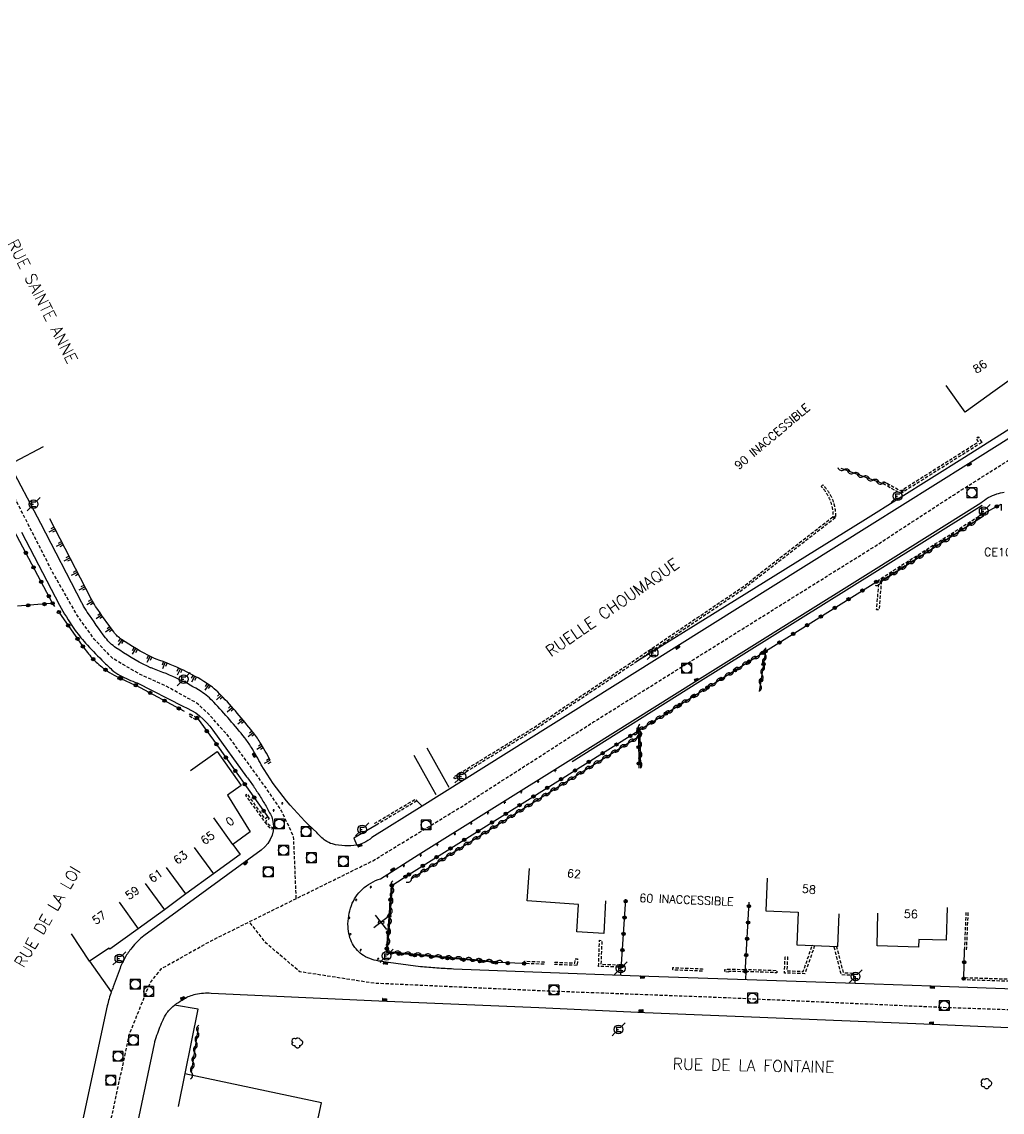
# Model space of a CAD drawing. Header units: millimetres. Extents: x 159999 to 161001, y 122000 to 123000.
# Drawn here: x 160207.2 to 160357.3, y 122552.6 to 122719.6 of the extents above; entities that cross this region are included whole.
import ezdxf
from ezdxf.enums import TextEntityAlignment as Align

# ---------------------------------------------------------------- set-up
doc = ezdxf.new("R2010")
doc.units = ezdxf.units.MM
doc.linetypes.add('DASHED', pattern=[0.75, 0.5, -0.25])
doc.layers.get('0').update_dxf_attribs({"linetype": 'CONTINUOUS'})
for name, color, linetype in [('W0001', 6, 'DASHED'), ('W0008', 7, 'CONTINUOUS'), ('W0017', 7, 'CONTINUOUS'), ('W0100', 7, 'CONTINUOUS'), ('W0112', 1, 'DASHED'), ('W0211', 2, 'CONTINUOUS'), ('W0300', 7, 'CONTINUOUS'), ('W0310', 3, 'CONTINUOUS'), ('W0322', 7, 'CONTINUOUS'), ('W0330', 7, 'CONTINUOUS'), ('W0400', 7, 'CONTINUOUS'), ('W0420', 7, 'CONTINUOUS'), ('W0471', 7, 'CONTINUOUS'), ('W0989', 7, 'CONTINUOUS'), ('W0991', 7, 'CONTINUOUS'), ('W1102', 7, 'CONTINUOUS')]:
    doc.layers.add(name, color=color, linetype=linetype)
doc.styles.get("Standard").update_dxf_attribs({"font": 'romans.shx', "width": 0.85})

# ---------------------------------------------------------------- blocks, each defined once
blk = doc.blocks.new('T471')
for p, q in [((-0.333334, 0.333334), (-0.333334, -0.333334)), ((-0.333334, 0.333334), (0.333334, 0.333334)), ((-0.333334, 0), (0, 0)), ((0.500001, 0.500001), (1.000002, 1.000002)), ((-0.500001, -0.500001), (-1.000002, -1.000002)), ((-0.333334, -0.333334), (0.333334, -0.333334))]:
    blk.add_line(p, q)
blk.add_ellipse((0, 0), major_axis=(0.471405, 0.471405), ratio=1, start_param=5.4977871438, end_param=11.780972451)
blk = doc.blocks.new('T400')
for p, q in [((-0.15, 0.3), (0.15, 0.3)), ((-0.15, -0.25), (-0.15, 0.3)), ((-0.15, 0.15), (0.15, 0.15)), ((-0.15, 0), (0.15, 0)), ((0.15, 0.3), (0.15, -0.25)), ((-0.15, -0.15), (0.15, -0.15)), ((-0.15, -0.25), (-0.15, -0.3)), ((-0.15, -0.3), (0.15, -0.3)), ((0.15, -0.3), (0.15, -0.25))]:
    blk.add_line(p, q)
blk = doc.blocks.new('T300')
for p, q in [((-0.8, 0.51), (-0.86, 0.34)), ((-0.86, 0.34), (-0.86, 0.17)), ((-0.86, 0.17), (-0.74, 0.06)), ((-0.69, 0.63), (-0.8, 0.51)), ((-0.8, -0.06), (-0.74, 0.06)), ((-0.74, 0.06), (-0.69, 0.11)), ((-0.57, 0.69), (-0.69, 0.63)), ((-0.46, 0.69), (-0.57, 0.69)), ((-0.29, 0.63), (-0.46, 0.69)), ((-0.29, 0.63), (-0.17, 0.74)), ((-0.23, 0.57), (-0.29, 0.63)), ((-0.17, 0.74), (-0.06, 0.8)), ((-0.06, 0.8), (0.06, 0.8)), ((0.06, 0.8), (0.23, 0.74)), ((0.23, 0.74), (0.34, 0.63)), ((0.34, 0.63), (0.4, 0.51)), ((0.46, 0.46), (0.34, 0.46)), ((0.4, 0.51), (0.4, 0.46)), ((0.57, 0.4), (0.46, 0.46)), ((0.57, 0.4), (0.69, 0.29)), ((0.69, 0.29), (0.74, 0.17)), ((0.74, 0.06), (0.69, -0.17)), ((0.74, 0.17), (0.74, 0.06)), ((-0.8, -0.17), (-0.8, -0.06)), ((-0.8, -0.23), (-0.8, -0.17)), ((-0.74, -0.34), (-0.8, -0.23)), ((-0.69, -0.4), (-0.74, -0.34)), ((-0.51, -0.46), (-0.69, -0.4)), ((-0.4, -0.46), (-0.51, -0.46)), ((-0.4, -0.46), (-0.34, -0.46)), ((-0.34, -0.46), (-0.34, -0.4)), ((-0.34, -0.51), (-0.34, -0.46)), ((-0.29, -0.63), (-0.34, -0.51)), ((-0.17, -0.74), (-0.29, -0.63)), ((-0.06, -0.8), (-0.17, -0.74)), ((0.06, -0.8), (-0.06, -0.8)), ((0.17, -0.74), (0.06, -0.8)), ((0.23, -0.69), (0.17, -0.74)), ((0.29, -0.46), (0.23, -0.46)), ((0.29, -0.63), (0.23, -0.69)), ((0.46, -0.4), (0.29, -0.46)), ((0.34, -0.51), (0.29, -0.63)), ((0.34, -0.51), (0.34, -0.46)), ((0.57, -0.34), (0.46, -0.4)), ((0.63, -0.29), (0.57, -0.34)), ((0.69, -0.17), (0.63, -0.29))]:
    blk.add_line(p, q)
blk = doc.blocks.new('T420')
for p, q in [((0.75, 0.75), (-0.75, 0.75)), ((-0.75, 0.75), (-0.75, -0.75)), ((0.75, 0.75), (0.75, -0.75)), ((0.75, -0.75), (-0.75, -0.75))]:
    blk.add_line(p, q)
blk.add_ellipse((0, 0), major_axis=(-0.53, 0.53), ratio=1, start_param=3.926991, end_param=10.210176)
blk = doc.blocks.new('t322o')
at = {"color": 0, "linetype": 'Continuous'}
for radius in [0.25, 0.15]:
    blk.add_circle((0, 0), radius, dxfattribs=at)
blk = doc.blocks.new('t991o')
at = {"color": 0, "linetype": 'Continuous'}
for p, q in [((-1, 1), (1, -1)), ((-1, -1), (1, 1))]:
    blk.add_line(p, q, dxfattribs=at)
blk = doc.blocks.new('t310o')
at = {"color": 0, "linetype": 'Continuous'}
for centre, start, end in [((-0.5, 0.38), 216.8699, 323.1304), ((0.5, -0.37), 36.8699, 143.1303)]:
    blk.add_arc(centre, 0.625, start, end, dxfattribs=at)
blk = doc.blocks.new('t211o')
at = {"color": 0, "linetype": 'Continuous'}
for p, q in [((-0.29, 0.5), (-0.29, 0)), ((0, 1), (0, 0)), ((0.29, 0.5), (0.29, 0))]:
    blk.add_line(p, q, dxfattribs=at)
blk = doc.blocks.new('t330o')
at = {"color": 0, "linetype": 'Continuous'}
for p, q in [((0.25, -0.25), (-0.25, 0.25)), ((-0.25, -0.25), (0.25, 0.25)), ((-0.25, 0.25), (-0.25, -0.25)), ((0.25, 0.25), (-0.25, 0.25)), ((0.25, -0.25), (0.25, 0.25)), ((-0.25, -0.25), (0.25, -0.25)), ((-0.25, -0.25), (-0.25, -0.25))]:
    blk.add_line(p, q, dxfattribs=at)

msp = doc.modelspace()

# ---------------------------------------------------------------- linework, layer by layer
at = {"layer": 'W0001', "flags": 128}
for points in [[(160249.22, 122585.33), (160248.81, 122594.8), (160246.96, 122598.76), (160244.69, 122602.12), (160238.78, 122610.25), (160236, 122613.36), (160234.06, 122615.21), (160228.84, 122618.07), (160225.22, 122619.67), (160221.09, 122622.11), (160218.32, 122624.97), (160215.62, 122628.75), (160211.9, 122635.3), (160204.57, 122649.68), (160201.8, 122655.14), (160197.06, 122661.67), (160190.58, 122673.87), (160185.36, 122685.22), (160176.16, 122700.67), (160170.52, 122711.27), (160166.55, 122719.83), (160163.09, 122727.57), (160159.3, 122736.14), (160156.19, 122742.33), (160153.66, 122747.88), (160152.31, 122754.78), (160151.83, 122756.78), (160150.17, 122764.87), (160147.35, 122780.91), (160144.83, 122794.91), (160143.48, 122803.49), (160141.95, 122812.29), (160140.11, 122825.15), (160139.62, 122829.32), (160138.51, 122835.44), (160136.3, 122849.27), (160135.75, 122854.23), (160135.93, 122861.26), (160136.12, 122866.4), (160135.69, 122873.38), (160135.2, 122877.61), (160134.09, 122888.99), (160133.6, 122894.56), (160132.86, 122898.72), (160131.39, 122903.62), (160128.93, 122909.98), (160125.99, 122914.93), (160122.43, 122920.26), (160117.82, 122927.89), (160115.25, 122933.83), (160113.29, 122940.08), (160112.49, 122944.49), (160111.87, 122949.43), (160111.14, 122956.41), (160109.91, 122962.84), (160108.87, 122966.82), (160107.83, 122969.46), (160101.63, 122979.8), (160099.17, 122985.12), (160102.54, 122991.93), (160106.11, 122997.22), (160099.21, 123000)], [(160186.21, 122391.11), (160189.64, 122406.93), (160196.47, 122438.19), (160202.12, 122464.91), (160204.99, 122478.52), (160209.03, 122497.2), (160214.5, 122521.58), (160218.03, 122538.48), (160223.7, 122564.63), (160226.81, 122572.37), (160228.59, 122574.6), (160236.08, 122578.81), (160248.46, 122584.95), (160260.92, 122591.09), (160274.77, 122599.54), (160294.81, 122612.41), (160337.56, 122639.1), (160349.86, 122647.11), (160364.14, 122656.14), (160374.09, 122662.07), (160381.83, 122667.04), (160389.98, 122674.63), (160395.92, 122682.09), (160399.09, 122687.74), (160404.76, 122697.5), (160407.94, 122703.09)], [(160409.52, 122566.68), (160384.23, 122567.58), (160359.01, 122568.24), (160347.95, 122568.63), (160313.45, 122570.17), (160286.29, 122571.19), (160261.21, 122572.33), (160249.76, 122574.1), (160244.62, 122578.47), (160242.02, 122581.76)]]:
    msp.add_lwpolyline(points, dxfattribs=at)
at = {"layer": 'W0008', "flags": 128}
for points in [[(160375.64, 122666.67), (160352.18, 122651.88), (160337.03, 122642.39), (160307.52, 122623.91), (160268.52, 122599.49), (160260.81, 122594.65, -0.051862), (160259.54, 122593.84, -0.071991), (160258.51, 122593.5, -0.055928), (160256.66, 122593.38, -0.054126), (160254.77, 122593.68, -0.088141), (160253.66, 122594.2, -0.062282), (160252.38, 122595.41, -0.075621), (160243.86, 122605.79, 0.017037), (160242.34, 122608.47, 0.029881), (160241.33, 122609.92, 0.021608), (160236.6, 122615.37, 0.060978), (160234.63, 122617.01, 0.030907), (160231.27, 122618.88, 0.027496), (160227.27, 122620.53, 0.015581), (160226.98, 122620.63, -0.047164), (160226.88, 122620.66), (160226.41, 122620.9, -0.033286), (160221.59, 122623.72, -0.085734), (160220.01, 122625.24, -0.008539), (160217.21, 122629.2, -0.028825), (160216.47, 122630.44, -0.004262), (160216.43, 122630.51, 0.002929), (160216.37, 122630.62), (160210.08, 122642.77), (160205.05, 122652.34)], [(160378.8, 122570.72), (160346.47, 122571.9), (160334.84, 122572.29), (160301.72, 122573.44), (160285.45, 122574.06), (160273.29, 122574.52, -0.007357), (160270.76, 122574.66, -0.007357), (160268.24, 122574.88, -0.00882), (160265.22, 122575.25, -0.00882), (160262.22, 122575.71, -0.115467), (160259.53, 122576.59, -0.134492), (160257.85, 122578.37, -0.115443), (160257.14, 122581.01, -0.095961), (160257.66, 122584.24, -0.12008), (160259.33, 122586.72, -0.109891), (160262.14, 122588.35), (160267.91, 122592.02), (160291.29, 122606.62), (160310.54, 122618.73), (160337.63, 122635.61), (160354.04, 122645.91, -0.047914), (160355.21, 122646.72, -0.047914), (160356.51, 122647.29, -0.039909), (160357.66, 122647.56, -0.039909)], [(160207.12, 122641.44), (160212.94, 122630.25, 0.024399), (160215.15, 122626.68, 0.035548), (160216.95, 122624.44, 0.008709), (160219.42, 122621.85, 0.014376), (160220.99, 122620.35, 0.062411), (160222.23, 122619.49, 0.02976), (160224.84, 122618.34), (160231.84, 122614.78, -0.149721), (160236.42, 122611.13), (160241.61, 122603.98, -0.010469), (160242.65, 122602.53, -0.010469), (160243.63, 122601.03, -0.01078), (160244.58, 122599.45, -0.010864), (160245.46, 122597.82, -0.33157), (160243.86, 122592.75), (160225.87, 122579.59, 0.027652), (160224.89, 122578.73, 0.027652), (160224.02, 122577.76, 0.037793), (160223, 122576.29, 0.037793), (160222.22, 122574.68), (160221.18, 122571.8, 0.005825), (160221.03, 122571.42, 0.005825), (160220.89, 122571.03, 0.015768), (160220.55, 122569.98, 0.015768), (160220.27, 122568.9), (160214.34, 122541.26)], [(160223.42, 122543.7), (160227.49, 122563.09, -0.005627), (160227.67, 122563.74, -0.011685), (160227.77, 122564.06, -0.01435), (160228.71, 122566.53, -0.037046), (160229.17, 122567.45, -0.049451), (160229.66, 122568.11, -0.032329), (160230.55, 122568.98, -0.029904), (160230.87, 122569.22, -0.008523), (160232.03, 122569.96, -0.0851), (160233.79, 122570.66, -0.066283), (160236.2, 122570.85), (160261.88, 122569.65), (160286.36, 122568.61), (160302.58, 122567.89), (160346.59, 122566.06), (160383.98, 122564.45), (160409.17, 122563.3)]]:
    msp.add_lwpolyline(points, format="xyb", dxfattribs=at)
for points in [[(160291.47, 122606.32), (160310.73, 122618.43), (160337.83, 122635.29), (160354.25, 122645.59)], [(160275.95, 122511.35), (160272.81, 122511.41), (160261.79, 122511.39), (160252.79, 122523.79), (160252.68, 122524.28), (160256.4, 122525.43), (160255.18, 122531.57), (160253.92, 122537.91), (160254.11, 122540.15), (160254.88, 122543.39), (160251.18, 122544.93), (160252.03, 122549.1), (160253.1, 122554.03), (160232.16, 122558.46)]]:
    msp.add_lwpolyline(points, dxfattribs=at)
at = {"layer": 'W0017', "flags": 128}
msp.add_lwpolyline([(160404.36, 122705.09), (160396.2, 122690.91), (160395.72, 122690, -0.01546), (160393.14, 122685.53, -0.031914), (160391.76, 122683.58, -0.010706), (160385.04, 122675.65, -0.036854), (160382.99, 122673.65, -0.011917), (160379.3, 122670.7, -0.013019), (160375.81, 122668.17, -0.007299), (160375.66, 122668.08, -0.001975), (160375.01, 122667.66), (160351.56, 122652.87), (160336.4, 122643.38), (160301.14, 122621.46)], format="xyb", dxfattribs=at)
for points in [[(160272.65, 122602.31), (160271.7, 122603.98), (160269.25, 122608.33)], [(160270.65, 122601.18), (160269.71, 122602.85), (160267.25, 122607.21)], [(160268.52, 122599.49), (160267.68, 122600.27)], [(160261.44, 122596.55), (160258.05, 122594.54), (160258.51, 122593.5)], [(160217.57, 122575.73), (160220.89, 122571.03)], [(160298.92, 122574.47), (160298.88, 122573.55)], [(160318.06, 122574.13), (160318.02, 122572.93)], [(160334.84, 122572.29), (160334.88, 122573.39)], [(160231.2, 122553.47), (160234.17, 122568.37), (160230.55, 122568.98)]]:
    msp.add_lwpolyline(points, dxfattribs=at)
at = {"layer": 'W0100', "flags": 128}
for points in [[(160210.43, 122654.49), (160206.01, 122652.15), (160200.7, 122662.19), (160199.01, 122664.95), (160197.13, 122669.06), (160201.7, 122670.83)], [(160358.49, 122670.86), (160361.4, 122666.79), (160355.92, 122662.89), (160351.85, 122659.98), (160351.64, 122659.83), (160348.73, 122663.9)], [(160233.03, 122604.91), (160237.09, 122607.82), (160240.8, 122602.64), (160238.69, 122601.13), (160242.14, 122595.52), (160239.49, 122593.62), (160240.61, 122592.05), (160236.53, 122589.09), (160232.3, 122586.02), (160229.02, 122583.59), (160225.02, 122580.7), (160220.66, 122577.54), (160220.54, 122577.7), (160217.57, 122575.73), (160214.81, 122579.9)], [(160296.59, 122584.97), (160296.3, 122579.98), (160292.21, 122580.22), (160292.46, 122584.41), (160284.58, 122584.95), (160284.92, 122589.94)], [(160321.33, 122588.42), (160321.12, 122583.43), (160326.07, 122583.22), (160325.87, 122578.23), (160332.16, 122577.97), (160332.37, 122582.96)], [(160348.91, 122583.93), (160348.74, 122578.93), (160344.58, 122579.07), (160344.52, 122577.87), (160338.16, 122578.06), (160338.31, 122583.06)]]:
    msp.add_lwpolyline(points, dxfattribs=at)
msp.add_lwpolyline([(160262.64, 122581.79), (160262.6, 122581.48), (160261.83, 122581.57), (160261.87, 122581.89)], close=True, dxfattribs=at)
at = {"layer": 'W0112', "flags": 128}
for points in [[(160354.2, 122655.16), (160341.8, 122647.35), (160339.01, 122648.89), (160339.18, 122649.2), (160341.79, 122647.76), (160353.71, 122655.27), (160353.37, 122655.82), (160353.67, 122656.01)], [(160331.77, 122643.63), (160317.7, 122632.68), (160307.48, 122625.78), (160301.14, 122621.46), (160285.78, 122611.21), (160273.52, 122603.65), (160273.34, 122603.95), (160285.59, 122611.5), (160300.94, 122621.76), (160307.28, 122626.08), (160317.49, 122632.96), (160331.56, 122643.91)], [(160338.83, 122633.96), (160338.46, 122629.53), (160338.1, 122629.56), (160338.49, 122634.17), (160354.29, 122644.21), (160354.48, 122643.91)], [(160232.95, 122613.61), (160234.02, 122612.98), (160233.84, 122612.67), (160232.77, 122613.31)], [(160267.68, 122600.27), (160261.44, 122596.55), (160261.26, 122596.85), (160267.5, 122600.57)], [(160382.79, 122574.84), (160382.73, 122574.63), (160379.8, 122572.01), (160379.63, 122571.94), (160351.46, 122572.87), (160351.48, 122573.22), (160379.56, 122572.3), (160379.61, 122572.32), (160382.42, 122574.83), (160382.44, 122574.9), (160383.15, 122588.95), (160383.51, 122588.93)], [(160351.62, 122578.21), (160351.83, 122583.2), (160352.08, 122583.19), (160351.86, 122578.2), (160351.83, 122577.42), (160351.58, 122577.43)], [(160295.51, 122574.93), (160295.67, 122578.93), (160296.02, 122578.91), (160295.88, 122575.27), (160299.07, 122575.14), (160299.05, 122574.79)], [(160284.14, 122575.36), (160284.15, 122575.72), (160287.18, 122575.63), (160287.17, 122575.27)], [(160292.24, 122575.07), (160288.81, 122575.21), (160288.82, 122575.57), (160291.9, 122575.44), (160291.92, 122576.08), (160292.28, 122576.07)], [(160306.89, 122574.38), (160306.9, 122574.74), (160311.44, 122574.56), (160311.42, 122574.2)], [(160315.4, 122574.16), (160315.39, 122574.06), (160314.83, 122574.08), (160314.84, 122574.43), (160315.05, 122574.42), (160315.05, 122574.53), (160317.96, 122574.45), (160317.95, 122574.09)], [(160318.06, 122574.13), (160318.07, 122574.49), (160322.83, 122574.3), (160322.81, 122573.95)]]:
    msp.add_lwpolyline(points, close=True, dxfattribs=at)
for points in [[(160329.59, 122648.44), (160329.84, 122648.69, -0.06199), (160330.84, 122647.42, -0.06199), (160331.51, 122645.94, -0.044281), (160331.75, 122644.8, -0.044281), (160331.79, 122643.64), (160331.43, 122643.66, 0.044281), (160331.4, 122644.76, 0.044281), (160331.17, 122645.83, 0.06199), (160330.54, 122647.23, 0.06199)], [(160289.01, 122604.86, 0.977486), (160288.81, 122604.9, 1.023033)], [(160286.37, 122603.19, 0.977486), (160286.18, 122603.24, 1.023033)], [(160283.79, 122601.59, 0.977486), (160283.59, 122601.63, 1.023033)], [(160247.18, 122599.86, 0.977486), (160246.99, 122599.9, 1.023033)], [(160281.25, 122599.99, 0.977486), (160281.06, 122600.03, 1.023033)], [(160245.85, 122598.8, 0.977486), (160245.66, 122598.85, 1.023033)], [(160278.69, 122598.37, 0.977486), (160278.49, 122598.42, 1.023033)], [(160276.13, 122596.79, 0.977486), (160275.94, 122596.83, 1.023033)], [(160273.61, 122595.18, 0.977486), (160273.42, 122595.22, 1.023033)], [(160270.93, 122593.52, 0.977486), (160270.74, 122593.57, 1.023033)], [(160268.39, 122591.89, 0.977486), (160268.2, 122591.94, 1.023033)], [(160265.8, 122590.3, 0.977486), (160265.61, 122590.34, 1.023033)], [(160263.26, 122588.68, 0.977486), (160263.07, 122588.73, 1.023033)], [(160260.73, 122587.03, 0.977486), (160260.54, 122587.07, 1.023033)], [(160258.5, 122585.08, 0.977486), (160258.31, 122585.12, 1.023033)], [(160257.41, 122582.31, 0.977486), (160257.22, 122582.36, 1.023033)], [(160257.61, 122579.82, 0.977486), (160257.41, 122579.86, 1.023033)], [(160259.2, 122577.39, 0.977486), (160259, 122577.43, 1.023033)], [(160261.88, 122576.03, 0.977486), (160261.68, 122576.07, 1.023033)]]:
    msp.add_lwpolyline(points, format="xyb", close=True, dxfattribs=at)
for points in [[(160244.86, 122597.84), (160244.45, 122597.55), (160241.74, 122601.32), (160241.45, 122601.11), (160244.37, 122597.05), (160244.82, 122596.5), (160245.48, 122595.97), (160245.61, 122596.13), (160244.97, 122596.64), (160244.54, 122597.17), (160245.07, 122597.55)], [(160328.61, 122578.11), (160327.12, 122573.8), (160323.98, 122573.91), (160324.1, 122576.4), (160324.46, 122576.38), (160324.35, 122574.25), (160326.87, 122574.16), (160328.27, 122578.22)], [(160331.93, 122578.07), (160332.98, 122573.97), (160334.6, 122573.91), (160334.59, 122573.56), (160332.7, 122573.62), (160331.58, 122577.99)]]:
    msp.add_lwpolyline(points, dxfattribs=at)
at = {"layer": 'W0211', "flags": 128}
msp.add_lwpolyline([(160245.22, 122606.51, 0.017037), (160243.65, 122609.28, 0.029881), (160242.53, 122610.87, 0.021608), (160237.72, 122616.43, 0.060978), (160235.46, 122618.31, 0.030907), (160231.93, 122620.27, 0.027496), (160227.78, 122621.99, 0.011829), (160227.49, 122622.08), (160227.1, 122622.27, -0.033286), (160222.45, 122624.99, -0.085734), (160221.26, 122626.15, -0.008539), (160218.48, 122630.07, -0.028825), (160217.83, 122631.15, -0.004262), (160217.8, 122631.2, 0.002929), (160217.74, 122631.33), (160211.45, 122643.47)], format="xyb", dxfattribs=at)
at = {"layer": 'W0310', "flags": 128}
for points in [[(160339.01, 122648.89), (160332.66, 122651.16)], [(160338.71, 122633.83), (160354.48, 122643.91)], [(160266.88, 122588.37), (160302, 122610.35)], [(160301.83, 122611), (160301.84, 122610.3), (160301.92, 122605.3)], [(160279.85, 122575.64), (160263.18, 122577.17), (160263.95, 122587.25)], [(160233.18, 122558.67), (160234.23, 122565.57)]]:
    msp.add_lwpolyline(points, dxfattribs=at)
at = {"layer": 'W0322', "flags": 128}
for points in [[(160354.29, 122644.21), (160357.17, 122645.71), (160357.18, 122644.74)], [(160205.47, 122642.67), (160211.9, 122630.52), (160211.52, 122630.49), (160206.54, 122630.08)], [(160321.09, 122623.2), (160338.4, 122634.03)], [(160211.9, 122630.52), (160212.19, 122630.06)], [(160212.86, 122629.2), (160216.54, 122623.93)], [(160301.6, 122611), (160321.09, 122623.2), (160320.13, 122617.04)], [(160222.35, 122619), (160224.52, 122618.02)], [(160224.64, 122617.99), (160232.05, 122614)], [(160234.02, 122612.98), (160236.55, 122609.56), (160245.07, 122597.55)], [(160266.47, 122589.01), (160301.6, 122611)], [(160301.6, 122611), (160301.61, 122610.3), (160301.69, 122605.3)], [(160263.84, 122587.32), (160266.47, 122589.01)], [(160279.83, 122575.5), (160263.03, 122577.03), (160263.81, 122587.26)], [(160299.01, 122574.92), (160299.03, 122575.26), (160299.69, 122585.24)], [(160318.01, 122574.16), (160318.04, 122574.75), (160318.57, 122584.74)], [(160351.47, 122573.06), (160351.58, 122577.43)], [(160284.11, 122575.36), (160279.83, 122575.5)]]:
    msp.add_lwpolyline(points, dxfattribs=at)
msp.add_lwpolyline([(160216.54, 122623.93, 0.039893), (160217.97, 122622.15, 0.039893), (160219.66, 122620.62, 0.027573), (160220.96, 122619.74, 0.027573), (160222.35, 122619)], format="xyb", dxfattribs=at)
at = {"layer": 'W1102'}
for p, q in [((160239.49, 122593.62), (160236.57, 122597.68)), ((160233.59, 122593.13), (160236.53, 122589.09)), ((160232.3, 122586.02), (160229.34, 122590.05)), ((160226.07, 122587.62), (160229.02, 122583.59)), ((160222.09, 122584.75), (160225.02, 122580.7))]:
    msp.add_line(p, q, dxfattribs=at)

# ---------------------------------------------------------------- block references
at = {"layer": 'W0211'}
for p, rotation in [((160212.24, 122641.95), 117.383105049343), ((160213.39, 122639.73), 117.383105049343), ((160214.54, 122637.51), 117.383105049343), ((160215.69, 122635.29), 117.383105049343), ((160216.84, 122633.07), 117.383105049343), ((160217.99, 122630.86), 119.4584287305047), ((160219.38, 122628.77), 124.9345271986252), ((160220.82, 122626.74), 125.9525566707783), ((160222.53, 122624.94), 145.9928507680677), ((160224.65, 122623.6), 149.5287170788495), ((160226.84, 122622.4), 153.0645833896312), ((160229.16, 122621.48), 158.6481788300148), ((160231.46, 122620.49), 155.1424961674123), ((160233.69, 122619.36), 150.942588098935), ((160235.82, 122618.06), 145.2531926161309), ((160237.71, 122616.44), 133.4163216111351), ((160239.4, 122614.6), 131.6923605432369), ((160241.04, 122612.7), 130.0093576482116), ((160242.62, 122610.77), 127.9423235380787), ((160244.01, 122608.69), 120.7263125482597), ((160245.22, 122606.51), 117.6666132893081)]:
    msp.add_blockref('t211o', p, dxfattribs=dict(at, rotation=rotation))
at = {"layer": 'W0300'}
for p in [(160249.41, 122563.21), (160354.95, 122556.95)]:
    msp.add_blockref('T300', p, dxfattribs=at)
at = {"layer": 'W0310'}
for p, rotation in [((160333.11, 122651), 160.3750850692861), ((160334.58, 122650.47), 160.3750850692861), ((160336.06, 122649.95), 160.3750850692861), ((160337.53, 122649.42), 160.3750850692861), ((160339.01, 122648.89), 160.3750850692861), ((160353.24, 122643.07), 32.44286952062021), ((160350.6, 122641.39), 32.44286952062021), ((160351.92, 122642.23), 32.44286952062021), ((160347.96, 122639.71), 32.44286952062021), ((160349.28, 122640.55), 32.44286952062021), ((160345.31, 122638.03), 32.44286952062021), ((160346.63, 122638.87), 32.44286952062021), ((160342.67, 122636.35), 32.44286952062021), ((160343.99, 122637.19), 32.44286952062021), ((160340.03, 122634.67), 32.44286952062021), ((160341.35, 122635.51), 32.44286952062021), ((160338.71, 122633.83), 32.44286952062021), ((160320.18, 122622.63), 32.04899155331217), ((160321.02, 122622.72), 261.1514960331278), ((160317.52, 122620.97), 32.04899155331217), ((160318.85, 122621.8), 32.04899155331217), ((160320.77, 122621.17), 261.1514960331278), ((160314.87, 122619.31), 32.04899155331217), ((160316.2, 122620.14), 32.04899155331217), ((160320.53, 122619.62), 261.1514960331278), ((160312.22, 122617.64), 32.04899155331217), ((160313.54, 122618.48), 32.04899155331217), ((160320.29, 122618.07), 261.1514960331278), ((160309.56, 122615.98), 32.04899155331217), ((160310.89, 122616.81), 32.04899155331217), ((160306.91, 122614.32), 32.04899155331217), ((160308.23, 122615.15), 32.04899155331217), ((160304.25, 122612.66), 32.04899155331217), ((160305.58, 122613.49), 32.04899155331217), ((160301.6, 122611), 32.04899155331217), ((160301.83, 122611), 270.8906280229469), ((160302.92, 122611.83), 32.04899155331217), ((160301.39, 122609.97), 32.04035214141997), ((160301.85, 122609.43), 270.8906280228026), ((160298.73, 122608.3), 32.04035214141997), ((160300.06, 122609.14), 32.04035214141997), ((160301.88, 122607.87), 270.8906280228026), ((160296.08, 122606.64), 32.04035214141997), ((160297.41, 122607.47), 32.04035214141997), ((160301.9, 122606.3), 270.8906280228026), ((160293.42, 122604.98), 32.04035214141997), ((160294.75, 122605.81), 32.04035214141997), ((160290.77, 122603.32), 32.04035214141997), ((160292.1, 122604.15), 32.04035214141997), ((160288.11, 122601.66), 32.04035214141997), ((160289.44, 122602.49), 32.04035214141997), ((160285.46, 122600), 32.04035214141997), ((160286.79, 122600.83), 32.04035214141997), ((160282.8, 122598.34), 32.04035214141997), ((160284.13, 122599.17), 32.04035214141997), ((160280.15, 122596.67), 32.04035214141997), ((160281.48, 122597.5), 32.04035214141997), ((160277.49, 122595.01), 32.04035214141997), ((160278.82, 122595.84), 32.04035214141997), ((160274.84, 122593.35), 32.04035214141997), ((160276.17, 122594.18), 32.04035214141997), ((160272.18, 122591.69), 32.04035214141997), ((160273.51, 122592.52), 32.04035214141997), ((160268.2, 122589.2), 32.04035214141997), ((160269.53, 122590.03), 32.04035214141997), ((160270.86, 122590.86), 32.04035214141997), ((160266.88, 122588.37), 32.04035214141997), ((160263.94, 122587.03), 85.63550289061797), ((160263.82, 122585.46), 85.63550289061797), ((160263.58, 122582.34), 85.63550289061797), ((160263.7, 122583.9), 85.63550289061797), ((160263.46, 122580.78), 85.63550289061797), ((160263.34, 122579.22), 85.63550289061797), ((160263.22, 122577.66), 85.63550289061797), ((160264.25, 122577.07), 174.7769863285703), ((160265.81, 122576.92), 174.7769863285703), ((160267.37, 122576.78), 174.7769863285703), ((160268.93, 122576.64), 174.7769863285703), ((160270.49, 122576.5), 174.7769863285703), ((160272.05, 122576.35), 174.7769863285703), ((160273.61, 122576.21), 174.7769863285703), ((160275.17, 122576.07), 174.7769863285703), ((160276.73, 122575.93), 174.7769863285703), ((160278.29, 122575.78), 174.7769863285703), ((160279.85, 122575.64), 174.7769863285703), ((160234.13, 122564.87), 81.3044382753055), ((160233.89, 122563.32), 81.3044382753055), ((160233.65, 122561.77), 81.3044382753055), ((160233.42, 122560.22), 81.3044382753055), ((160233.18, 122558.67), 81.3044382753055)]:
    msp.add_blockref('t310o', p, dxfattribs=dict(at, rotation=rotation))
at = {"layer": 'W0322'}
for p, rotation in [((160356.5, 122645.37), 27.53324966104718), ((160354.29, 122644.21), 27.53324966104718), ((160207.81, 122638.25), 297.8936359085985), ((160208.98, 122636.04), 297.8936359085985), ((160210.15, 122633.83), 297.8936359085985), ((160338.05, 122633.81), 32.01962303171831), ((160211.32, 122631.62), 297.8936359085985), ((160335.93, 122632.48), 32.01962303171831), ((160208.16, 122630.22), 184.6663216187514), ((160210.65, 122630.42), 184.6663216187514), ((160211.91, 122630.53), 301.7636960789432), ((160331.69, 122629.83), 32.01962303171831), ((160333.81, 122631.15), 32.01962303171831), ((160212.86, 122629.2), 304.9068181245391), ((160329.57, 122628.5), 32.01962303171831), ((160214.29, 122627.15), 304.9068181245391), ((160327.45, 122627.18), 32.01962303171831), ((160215.72, 122625.1), 304.9068181245391), ((160325.33, 122625.85), 32.01962303171831), ((160216.54, 122623.93), 304.2476989060227), ((160321.09, 122623.2), 32.01962303171831), ((160323.21, 122624.53), 32.01962303171831), ((160218.12, 122621.99), 314.2612293950652), ((160318.55, 122621.61), 32.04899155331217), ((160320.67, 122622.94), 32.04899155331217), ((160220.01, 122620.36), 324.2747598693522), ((160316.43, 122620.28), 32.04899155331217), ((160320.78, 122621.22), 261.1514960331278), ((160222.16, 122619.09), 334.2882903541873), ((160222.35, 122619), 335.7551522019093), ((160224.64, 122617.99), 331.7081711728457), ((160314.31, 122618.96), 32.04899155331217), ((160320.4, 122618.75), 261.1514960331278), ((160226.84, 122616.81), 331.7081711728457), ((160312.19, 122617.63), 32.04899155331217), ((160229.04, 122615.62), 331.7081711728457), ((160307.95, 122614.98), 32.04899155331217), ((160310.07, 122616.3), 32.04899155331217), ((160231.24, 122614.44), 331.7081711728457), ((160234.02, 122612.98), 306.4978967342857), ((160305.83, 122613.65), 32.04899155331217), ((160303.72, 122612.32), 32.04899155331217), ((160235.51, 122610.97), 306.4978967342857), ((160300.38, 122610.23), 32.04035214141997), ((160301.6, 122611), 32.04899155331217), ((160301.6, 122611), 270.8906280229469), ((160236.98, 122608.95), 305.3524553405357), ((160298.26, 122608.91), 32.04035214141997), ((160301.64, 122608.5), 270.8906280228026), ((160238.43, 122606.91), 305.3524553405357), ((160296.14, 122607.58), 32.04035214141997), ((160239.88, 122604.87), 305.3524553405357), ((160291.9, 122604.93), 32.04035214141997), ((160294.02, 122606.25), 32.04035214141997), ((160301.67, 122606), 270.8906280228026), ((160289.78, 122603.6), 32.04035214141997), ((160241.32, 122602.83), 305.3524553405357), ((160287.66, 122602.28), 32.04035214141997), ((160242.77, 122600.79), 305.3524553405357), ((160283.42, 122599.62), 32.04035214141997), ((160285.54, 122600.95), 32.04035214141997), ((160244.22, 122598.75), 305.3524553405357), ((160281.3, 122598.3), 32.04035214141997), ((160279.19, 122596.97), 32.04035214141997), ((160277.07, 122595.64), 32.04035214141997), ((160272.83, 122592.99), 32.04035214141997), ((160274.95, 122594.32), 32.04035214141997), ((160270.71, 122591.67), 32.04035214141997), ((160268.59, 122590.34), 32.04035214141997), ((160265.94, 122588.67), 32.73103765366886), ((160266.47, 122589.01), 32.04035214141997), ((160263.84, 122587.32), 32.73103765366886), ((160263.64, 122585.13), 85.63550289065434), ((160299.66, 122584.9), 86.24581178949283), ((160318.54, 122584.15), 86.92506459951741), ((160263.45, 122582.64), 85.63550289065434), ((160299.5, 122582.41), 86.24581178949283), ((160318.41, 122581.65), 86.92506459951741), ((160263.26, 122580.15), 85.63550289065434), ((160299.34, 122579.91), 86.24581178949283), ((160318.27, 122579.16), 86.92506459951741), ((160263.07, 122577.65), 85.63550289065434), ((160264.9, 122576.86), 174.7769863285513), ((160267.39, 122576.63), 174.7769863285513), ((160269.88, 122576.41), 174.7769863285513), ((160299.17, 122577.42), 86.24581178949283), ((160318.14, 122576.66), 86.92506459951741), ((160272.36, 122576.18), 174.7769863285513), ((160274.85, 122575.95), 174.7769863285513), ((160277.34, 122575.72), 174.7769863285513), ((160279.83, 122575.5), 174.7769863285513), ((160281.61, 122575.44), 178.2045401466183), ((160284.11, 122575.36), 178.2045401466183), ((160299.01, 122574.92), 86.2458117895286), ((160351.52, 122575.56), 88.04562951036351), ((160318.01, 122574.16), 86.9250645994465), ((160351.43, 122573.07), 88.04562951036351)]:
    msp.add_blockref('t322o', p, dxfattribs=dict(at, rotation=rotation))
at = {"layer": 'W0330'}
msp.add_blockref('t330o', (160301.64, 122611.14), dxfattribs=at)
at = {"layer": 'W0400'}
for p, rotation in [((160352.31, 122651.81), 119.0701777578711), ((160307.61, 122623.79), 302.8762161327394), ((160310.51, 122618.83), 294.7381646149991), ((160242.76, 122607.27), 206.4118380346271), ((160258.92, 122593.46), 287.5392799914571), ((160241.45, 122590.79), 318.8808351345493), ((160263.96, 122589.73), 300.3530703557666), ((160262.86, 122575.43), 261.6350455354221), ((160302.23, 122573.27), 267.4625131078644), ((160346.65, 122571.72), 89.25945897388253), ((160231.81, 122570.07), 292.9208755020722), ((160262.73, 122569.83), 265.0935337333136), ((160302.04, 122568.1), 90.1234536888696), ((160346.53, 122566.23), 91.23809451592686)]:
    msp.add_blockref('T400', p, dxfattribs=dict(at, rotation=rotation))
at = {"layer": 'W0420'}
for p in [(160352.68, 122647.46), (160308.99, 122620.59), (160246.63, 122596.75), (160269.07, 122596.59), (160250.72, 122595.55), (160247.26, 122592.71), (160251.51, 122591.56), (160256.41, 122591), (160244.92, 122589.39), (160224.55, 122572.18), (160226.6, 122571.09), (160288.67, 122571.3), (160319.1, 122570.06), (160348.45, 122568.91), (160224.26, 122563.62), (160221.9, 122561.15), (160220.78, 122557.49)]:
    msp.add_blockref('T420', p, dxfattribs=at)
at = {"layer": 'W0471'}
for p in [(160208.99, 122645.72), (160341.32, 122646.96), (160354.5, 122644.65), (160303.95, 122622.94), (160231.97, 122618.92), (160274.51, 122604.02), (160259.31, 122595.91), (160222.12, 122576.14), (160263.04, 122576.54), (160298.9, 122574.62), (160334.88, 122573.39), (160298.58, 122565.28)]:
    msp.add_blockref('T471', p, dxfattribs=at)
at = {"layer": 'W0991', "extrusion": (0, 0, -1), "rotation": 7.175759709200253}
msp.add_blockref('t991o', (-160262.23, 122581.68), dxfattribs=at)

# ---------------------------------------------------------------- texts
at = {"layer": 'W0989'}
for s, rotation, p in [('RUE SAINTE ANNE', 296.5305, (160210.37, 122676.78)), ('RUELLE CHOUMAQUE', 35.0106, (160297.67, 122629.84)), ('RUE DE LA LOI', 59.5068, (160211.1, 122582.52)), ('RUE DE LA FONTAINE', 358.8878, (160319.25, 122559.75))]:
    msp.add_text(s, height=1.75, rotation=rotation, dxfattribs=at).set_placement(p, align=Align.MIDDLE)
at = {"layer": 'W0991'}
for s, rotation, p in [('86', 35.5199, (160353.94, 122666.8)), ('90 INACCESSIBLE', 40.3001, (160322.1, 122656.09)), ('CE1074', 359.399, (160357.77, 122638.36)), ('0', 35.9492, (160239.05, 122597.15)), ('65', 35.9492, (160235.63, 122594.61)), ('63', 35.9492, (160231.48, 122591.6)), ('61', 35.9492, (160227.68, 122588.82)), ('62', 354.835, (160291.76, 122589.12)), ('59', 35.9492, (160224.1, 122586.2)), ('58', 354.167, (160327.74, 122586.75)), ('60 INACCESSIBLE', 357.7447, (160308.99, 122585.13)), ('57', 35.9492, (160219, 122582.4)), ('56', 358.2844, (160343.34, 122582.96))]:
    msp.add_text(s, height=1.25, rotation=rotation, dxfattribs=at).set_placement(p, align=Align.MIDDLE)

doc.saveas('drawing.dxf')
